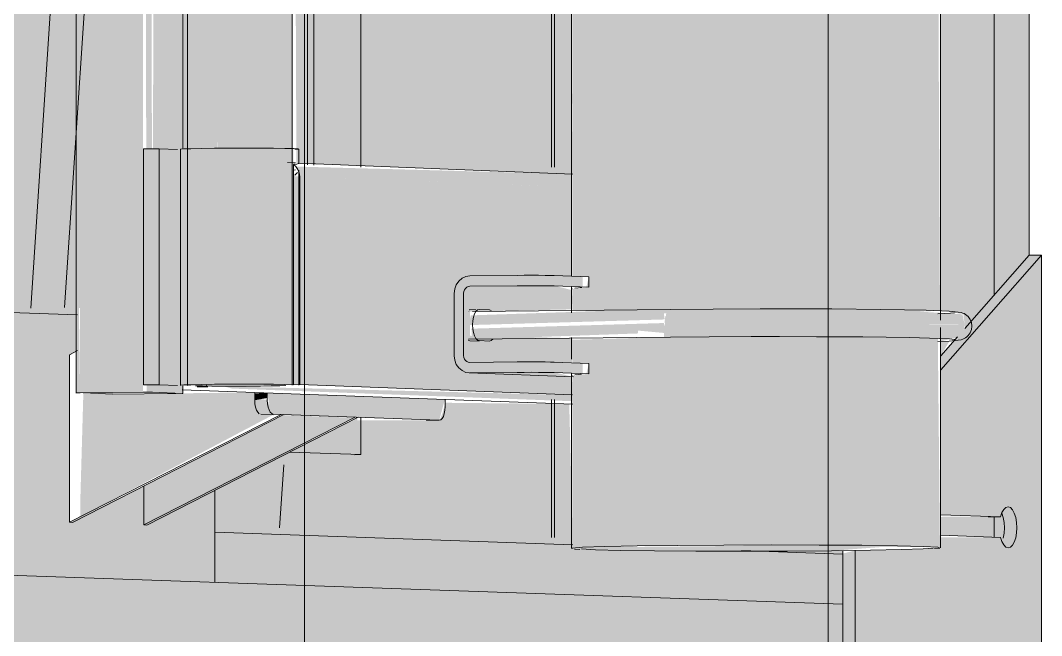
# Model space of a CAD drawing. Header units: inches. Extents: x 31213 to 31218, y -65 to 66.
# Drawn here: x 31217.61121 to 31217.61896, y 66.02039 to 66.02506 of the extents above; entities that cross this region are included whole.
import ezdxf

# ---------------------------------------------------------------- set-up
doc = ezdxf.new("R2010")
doc.units = ezdxf.units.IN
doc.header["$MEASUREMENT"] = 0
for name, color, linetype, lineweight in [('A-GLAZ-CURT', 52, 'Continuous', 9), ('A-WALL-PATT', 111, 'Continuous', 13), ('L-SITE-WALL', 31, 'Continuous', 13), ('Q-SPCQ', 91, 'Continuous', 9), ('S-COLS', 52, 'Continuous', 9)]:
    doc.layers.add(name, color=color, linetype=linetype, lineweight=lineweight)

# ---------------------------------------------------------------- blocks, each defined once
blk = doc.blocks.new('FP_83-Looking South West')
at = {"layer": 'A-WALL-PATT', "lineweight": 9}
for p, q in [((-31660.2250982, 66.0239454), (-31660.2250982, 66.0278516)), ((-31660.2250746, 66.0278505), (-31660.2250746, 66.0239444)), ((-31660.2250982, 66.0211318), (-31660.2250982, 66.0221794)), ((-31660.2250746, 66.0221794), (-31660.2250746, 66.021131))]:
    blk.add_line(p, q, dxfattribs=at)
blk = doc.blocks.new('FP_106-Looking South West')
at = {"layer": 'A-WALL-PATT', "lineweight": 9}
for p, q in [((-31660.2269733, 65.9693662), (-31660.2269733, 66.1530444)), ((-31660.2229961, 65.9695696), (-31660.2229961, 66.1520278))]:
    blk.add_line(p, q, dxfattribs=at)

msp = doc.modelspace()

# ---------------------------------------------------------------- hatches: boundary and pattern name
at = {"layer": 'Q-SPCQ'}
h = msp.add_hatch(color=256, dxfattribs=at)
h.paths.add_polyline_path([(31217.6154, 66.0210498), (31217.615893, 66.0210672), (31217.6162014, 66.0210712), (31217.6162014, 66.0356066), (31217.6154, 66.0356549), (31217.6154097, 66.0297243), (31217.6155257, 66.0297173), (31217.6154989, 66.0296374), (31217.6154, 66.0296225), (31217.6154094, 66.029466), (31217.6161136, 66.0294468), (31217.6161019, 66.0293456), (31217.6160955, 66.0292647), (31217.6154, 66.0292398), (31217.615409, 66.0290662), (31217.6155257, 66.0290604), (31217.6154973, 66.0289792), (31217.6154, 66.0289648), (31217.6154063, 66.0266283), (31217.6156921, 66.0266495), (31217.6158604, 66.0266464), (31217.615893, 66.0266005), (31217.615893, 66.0265111), (31217.6158413, 66.0264518), (31217.6155567, 66.0264352), (31217.6154, 66.026422), (31217.6154023, 66.0231163), (31217.6155257, 66.0231114), (31217.6155059, 66.0230313), (31217.6154, 66.0230193), (31217.615402, 66.0228565), (31217.6161136, 66.0228348), (31217.6161019, 66.0227334), (31217.6160955, 66.0226532), (31217.6154, 66.0226339), (31217.6154016, 66.0224581), (31217.6155257, 66.0224534), (31217.6155059, 66.0223732), (31217.6154, 66.0223616), (31217.6154, 66.0212603)], flags=0)
h.paths.add_polyline_path([(31217.6156556, 66.0386793), (31217.6154782, 66.0400583), (31217.6154, 66.0400322), (31217.6154198, 66.0386948), (31217.6156464, 66.0386799)], flags=0)
h.paths.add_polyline_path([(31217.615496, 66.0401443), (31217.6154744, 66.0403425), (31217.6154, 66.0403198), (31217.6154214, 66.0401494), (31217.6154782, 66.0401455)], flags=0)
h.paths.add_polyline_path([(31217.6154, 66.0405518), (31217.6154501, 66.040566), (31217.6154146, 66.0407074), (31217.6154, 66.0406981), (31217.6154, 66.0405535)], flags=0)
h.paths.add_polyline_path([(31217.6162014, 66.0433084), (31217.6162014, 66.0582067), (31217.6154, 66.0582857), (31217.6154, 66.0506797), (31217.6159997, 66.0451636)], flags=0)
h.paths.add_polyline_path([(31217.6162014, 66.0613871), (31217.6162014, 66.0808069), (31217.6154, 66.0809165), (31217.6154, 66.0670648), (31217.6158604, 66.0671019), (31217.615893, 66.0670576), (31217.615893, 66.0669685), (31217.6158087, 66.0669075), (31217.6156344, 66.0668822), (31217.6154, 66.0668441), (31217.6154, 66.0614704), (31217.6160715, 66.0614006)], flags=0)
h.paths.add_polyline_path([(31217.6162014, 66.0841305), (31217.6162014, 66.0907642), (31217.6154782, 66.0906994), (31217.6154, 66.0906721), (31217.6154, 66.0842447), (31217.6161721, 66.0841347)], flags=0)
h = msp.add_hatch(color=256, dxfattribs=at)
h.paths.add_polyline_path([(31217.6173556, 66.0262072), (31217.6169955, 66.0262072), (31217.6169955, 66.0262819), (31217.6173556, 66.0262819), (31217.6173556, 66.0262121)], flags=0)
h.paths.add_polyline_path([(31217.6174757, 66.0263406), (31217.6176201, 66.0264528), (31217.6175062, 66.0264469), (31217.6174898, 66.0263896)], flags=0)
h.paths.add_polyline_path([(31217.6181927, 66.0210505), (31217.6181766, 66.0226442), (31217.6178694, 66.0226714), (31217.6178741, 66.0227172), (31217.6179376, 66.0227578), (31217.6178744, 66.0228384), (31217.6181927, 66.0228544), (31217.6181766, 66.0261292), (31217.6180361, 66.0261543), (31217.6180361, 66.0261715), (31217.6174156, 66.0262256), (31217.6174716, 66.0263064), (31217.6174596, 66.0263404), (31217.6174036, 66.0263397), (31217.6174036, 66.0264625), (31217.6162014, 66.0264469), (31217.6162014, 66.0210712), (31217.6181766, 66.0210568)], flags=0)
h.paths.add_polyline_path([(31217.6174757, 66.0268152), (31217.617543, 66.0266751), (31217.6175934, 66.0266912), (31217.6174828, 66.0268077)], flags=0)
h.paths.add_polyline_path([(31217.6173556, 66.0268664), (31217.6174596, 66.0268809), (31217.6173867, 66.0269414), (31217.6173556, 66.0269309), (31217.6173556, 66.026868)], flags=0)
h.paths.add_polyline_path([(31217.6162014, 66.0266583), (31217.6174036, 66.026683), (31217.6174036, 66.0268142), (31217.617189, 66.0268432), (31217.6169955, 66.0268664), (31217.6169955, 66.0269409), (31217.617886, 66.0269214), (31217.6180361, 66.0269455), (31217.6180664, 66.0269746), (31217.6181927, 66.0269907), (31217.6181766, 66.0292531), (31217.6178694, 66.0292681), (31217.6178928, 66.0293407), (31217.6179376, 66.0293692), (31217.6178931, 66.0294504), (31217.6181927, 66.0294632), (31217.6181766, 66.0354881), (31217.6162014, 66.0356066), (31217.6162014, 66.026668)], flags=0)
h.paths.add_polyline_path([(31217.6181927, 66.038514), (31217.6181766, 66.0403381), (31217.6178694, 66.0403565), (31217.6178694, 66.0404153), (31217.6179243, 66.0404737), (31217.6178694, 66.0405394), (31217.6181927, 66.0405481), (31217.6181766, 66.058013), (31217.6162014, 66.0582067), (31217.6162014, 66.0433084), (31217.6165505, 66.0399741), (31217.6165505, 66.0386209), (31217.6181807, 66.0385148)], flags=0)
h.paths.add_polyline_path([(31217.6174757, 66.0668401), (31217.617627, 66.0669417), (31217.6175003, 66.066924), (31217.6174878, 66.0668816)], flags=0)
h.paths.add_polyline_path([(31217.6181927, 66.0611812), (31217.6181766, 66.0665874), (31217.6180361, 66.0666136), (31217.6174156, 66.0666433), (31217.6169164, 66.0666807), (31217.6169955, 66.0667045), (31217.6169955, 66.0667723), (31217.6173556, 66.0667723), (31217.6173867, 66.06671), (31217.6174596, 66.0667737), (31217.6174596, 66.0668396), (31217.6174036, 66.0668379), (31217.6173867, 66.0669465), (31217.6162014, 66.0669074), (31217.6162014, 66.0613871), (31217.6181859, 66.0611819)], flags=0)
h.paths.add_polyline_path([(31217.6162014, 66.067118), (31217.6174036, 66.067175), (31217.6173867, 66.0673023), (31217.6169164, 66.0673396), (31217.6169955, 66.0673637), (31217.6169955, 66.0674313), (31217.6173556, 66.0674428), (31217.6173867, 66.0673601), (31217.6174596, 66.0673802), (31217.6174156, 66.067436), (31217.6180361, 66.0673943), (31217.6180664, 66.0674365), (31217.6181927, 66.0674407), (31217.6181605, 66.0805401), (31217.6162014, 66.0808069), (31217.6162014, 66.0671289)], flags=0)
h.paths.add_polyline_path([(31217.6175183, 66.0671596), (31217.6175934, 66.0671827), (31217.6174919, 66.0672557), (31217.6175167, 66.0671654)], flags=0)
h.paths.add_polyline_path([(31217.6176649, 66.0671789), (31217.6176381, 66.0672011), (31217.61764, 66.0671968)], flags=0)
h.paths.add_polyline_path([(31217.6181927, 66.0838484), (31217.6181766, 66.0907023), (31217.6178694, 66.0907492), (31217.6169164, 66.0907791), (31217.6162014, 66.0907642), (31217.6162014, 66.0841305), (31217.6181912, 66.0838486)], flags=0)
h = msp.add_hatch(color=256, dxfattribs=at)
h.paths.add_polyline_path([(31217.6124774, 66.0222877), (31217.6127038, 66.0222942), (31217.6126779, 66.0358178), (31217.6125261, 66.035827), (31217.6124993, 66.0342716), (31217.6124774, 66.0342674), (31217.6124794, 66.0240763)], flags=0)
h.paths.add_polyline_path([(31217.6127038, 66.0388713), (31217.6127038, 66.0415014), (31217.6124774, 66.0414895), (31217.6124993, 66.0397592), (31217.6125261, 66.0397597), (31217.6125468, 66.0388815), (31217.6126918, 66.038872)], flags=0)
h = msp.add_hatch(color=256, dxfattribs=at)
h.paths.add_polyline_path([(31217.6132697, 66.022288), (31217.6132575, 66.0357831), (31217.6127038, 66.0358163), (31217.6127038, 66.0222942), (31217.6132647, 66.0222899)], flags=0)
h.paths.add_polyline_path([(31217.6131768, 66.0414995), (31217.6132647, 66.0398052), (31217.6132697, 66.0398018), (31217.6132647, 66.0414934), (31217.613233, 66.0414967)], flags=0)
h.paths.add_polyline_path([(31217.6132647, 66.0388347), (31217.613233, 66.0397556), (31217.6131768, 66.0414995), (31217.6127038, 66.0415014), (31217.6127038, 66.0388713), (31217.613263, 66.0388349)], flags=0)
h = msp.add_hatch(color=256, dxfattribs=at)
h.paths.add_polyline_path([(31217.6116611, 66.02223), (31217.61214, 66.022235), (31217.61214, 66.0358502), (31217.6116611, 66.035879), (31217.6116611, 66.0242621)], flags=0)
h.paths.add_polyline_path([(31217.61214, 66.0389081), (31217.61214, 66.0397486), (31217.6116611, 66.0397397), (31217.6116611, 66.0389393)], flags=0)
h = msp.add_hatch(color=256, dxfattribs=at)
h.paths.add_polyline_path([(31217.6122106, 66.0222346), (31217.6121805, 66.0358478), (31217.61214, 66.0358502), (31217.612167, 66.0222351), (31217.6122031, 66.0222348)], flags=0)
h.paths.add_polyline_path([(31217.6122106, 66.0389035), (31217.6121805, 66.0397488), (31217.61214, 66.0397486), (31217.612167, 66.0389063), (31217.6122102, 66.0389035)], flags=0)
h = msp.add_hatch(color=256, dxfattribs=at)
h.paths.add_polyline_path([(31217.6188699, 66.0199509), (31217.6188699, 66.0261151), (31217.618605, 66.0261109), (31217.618605, 66.0205836), (31217.606159, 66.0210152), (31217.6061371, 66.0362096), (31217.6058827, 66.0362248), (31217.6058827, 66.0203877), (31217.6171947, 66.0200073)], flags=0)
h.paths.add_polyline_path([(31217.618605, 66.0269828), (31217.6188534, 66.0269922), (31217.6188261, 66.0272953), (31217.6188006, 66.0272953), (31217.6188261, 66.0302462), (31217.6188534, 66.0302493), (31217.6188534, 66.0354498), (31217.618605, 66.0354646), (31217.618605, 66.0269921)], flags=0)
h = msp.add_hatch(color=256, dxfattribs=at)
h.paths.add_polyline_path([(31217.6189646, 66.0199518), (31217.6189646, 66.0232771), (31217.6181986, 66.0224052), (31217.6181986, 66.0213042), (31217.6186534, 66.0212879), (31217.6187108, 66.0213638), (31217.6187576, 66.0213165), (31217.6187748, 66.0211652), (31217.6187279, 66.0210566), (31217.6186777, 66.021074), (31217.6186534, 66.021132), (31217.6181986, 66.0211327), (31217.6181826, 66.0210579), (31217.6180696, 66.0210454), (31217.6175493, 66.0210308), (31217.6175493, 66.0199994)], flags=0)
h.paths.add_polyline_path([(31217.6074497, 66.0203391), (31217.6074497, 66.0220341), (31217.6059788, 66.0237867), (31217.6059788, 66.0203886), (31217.6062493, 66.0203795)], flags=0)
h.paths.add_polyline_path([(31217.6074497, 66.0220341), (31217.6072447, 66.0216739), (31217.6072548, 66.0216173)], flags=0)
h.paths.add_polyline_path([(31217.6062437, 66.0214942), (31217.6061948, 66.0215426), (31217.606177, 66.021697), (31217.6062258, 66.0218079), (31217.6062782, 66.0217901), (31217.6063035, 66.0217309), (31217.6072204, 66.021698), (31217.6074497, 66.0220341), (31217.6072204, 66.0215391), (31217.6063035, 66.0215717), (31217.6062493, 66.0214957)], flags=0)
h.paths.add_polyline_path([(31217.6188533, 66.0342219), (31217.6188217, 66.0354516), (31217.6181986, 66.0354889), (31217.6181986, 66.0350304), (31217.6183034, 66.0349009)], flags=0)
h.paths.add_polyline_path([(31217.6059788, 66.0348305), (31217.6071814, 66.0361472), (31217.6059788, 66.036219)], flags=0)
at = {"layer": 'Q-SPCQ', "transparency": 33554496}
h = msp.add_hatch(color=256, dxfattribs=at)
h.paths.add_polyline_path([(31217.6174552, 66.0206236), (31217.6174552, 66.021032), (31217.6155797, 66.0210388), (31217.6154042, 66.0210746), (31217.6153766, 66.0221453), (31217.6144358, 66.0221548), (31217.6144112, 66.0220688), (31217.6143909, 66.0220221), (31217.6137276, 66.022021), (31217.612145, 66.0212467), (31217.6121426, 66.0215206), (31217.611581, 66.0212466), (31217.611581, 66.0225204), (31217.611633, 66.0225469), (31217.611633, 66.0358815), (31217.6071821, 66.0361474), (31217.6061597, 66.035028), (31217.6061846, 66.0235426), (31217.6074505, 66.0220342), (31217.6074505, 66.0209706), (31217.6173731, 66.0206265)], flags=0)
h.paths.add_polyline_path([(31217.6062444, 66.0214944), (31217.6062932, 66.0215393), (31217.6063042, 66.0215718), (31217.6072455, 66.0215616), (31217.6073035, 66.0216982), (31217.6074505, 66.0220342), (31217.6072211, 66.0216982), (31217.6063042, 66.0217311), (31217.6062444, 66.0218128), (31217.6061956, 66.0217679), (31217.6061777, 66.0216148), (31217.6062303, 66.0214992)], flags=0)
h.paths.add_polyline_path([(31217.6072555, 66.0216175), (31217.6072544, 66.0217326), (31217.6074505, 66.0220342), (31217.6072652, 66.0216381)], flags=0)
h.paths.add_polyline_path([(31217.6132846, 66.0239671), (31217.6133118, 66.0239224), (31217.6133045, 66.0239506), (31217.6132882, 66.0239642)], flags=0)
h.paths.add_polyline_path([(31217.6154042, 66.0238939), (31217.615382, 66.0264274), (31217.6153077, 66.0264327), (31217.6153055, 66.0264551), (31217.6152074, 66.0264692), (31217.6151793, 66.0265415), (31217.6152399, 66.0266056), (31217.6154042, 66.0266317), (31217.6154042, 66.0288843), (31217.6137767, 66.0288926), (31217.6137915, 66.0297341), (31217.6140115, 66.029752), (31217.6132732, 66.0309039), (31217.6133045, 66.0239686), (31217.6135748, 66.0239672), (31217.6151558, 66.0239039)], flags=0)
h.paths.add_polyline_path([(31217.6124446, 66.0240835), (31217.6124803, 66.0240864), (31217.6124623, 66.0321046), (31217.6124446, 66.0320767), (31217.6124446, 66.0240842)], flags=0)
h.paths.add_polyline_path([(31217.6150236, 66.0319675), (31217.6152424, 66.0321065), (31217.6152186, 66.0321516), (31217.6151761, 66.0321651), (31217.6151761, 66.0328063), (31217.6152463, 66.0328312), (31217.6152186, 66.0328976), (31217.6150488, 66.032981), (31217.6151692, 66.0327729), (31217.615166, 66.032152), (31217.6150988, 66.032065)], flags=0)
h.paths.add_polyline_path([(31217.6151478, 66.029726), (31217.6154042, 66.0297523), (31217.6154042, 66.0319471), (31217.6149519, 66.0319664), (31217.6149519, 66.0330153), (31217.6154042, 66.0330165), (31217.6153967, 66.0345131), (31217.6132846, 66.0346352), (31217.6132732, 66.0310988), (31217.6141448, 66.0297391), (31217.6151478, 66.0297309)], flags=0)
h.paths.add_polyline_path([(31217.6124803, 66.0331929), (31217.6124592, 66.0342522), (31217.6124446, 66.0342466), (31217.6124623, 66.0331939)], flags=0)
at = {"layer": 'Q-SPCQ'}
h = msp.add_hatch(color=256, dxfattribs=at)
h.paths.add_polyline_path([(31217.618605, 66.0211337), (31217.6186027, 66.0212898), (31217.6181991, 66.0212879), (31217.6181991, 66.0211482)], flags=0)
h.paths.add_polyline_path([(31217.6181991, 66.0225122), (31217.6182663, 66.0226256), (31217.6181991, 66.0226192)], flags=0)
h.paths.add_polyline_path([(31217.6183814, 66.0227199), (31217.618605, 66.0229746), (31217.618605, 66.0261118), (31217.6181991, 66.026111), (31217.6181991, 66.022855), (31217.6183707, 66.0228284), (31217.6183827, 66.0227265)], flags=0)
h.paths.add_polyline_path([(31217.6181991, 66.0269777), (31217.618605, 66.0269921), (31217.618605, 66.0344099), (31217.6181991, 66.0349011), (31217.6181991, 66.0294641), (31217.6183707, 66.0294358), (31217.6183816, 66.0293287), (31217.6183694, 66.0292667), (31217.6181991, 66.0292249), (31217.6181991, 66.0269922)], flags=0)
for points in [[(31217.612437, 66.0222262), (31217.6124247, 66.0342704), (31217.6122386, 66.0342674), (31217.6122106, 66.0222346), (31217.6124247, 66.0222267)], [(31217.6134359, 66.0239728), (31217.6134359, 66.0284734), (31217.6133883, 66.0284727), (31217.6133925, 66.0239745)], [(31217.6116309, 66.0222291), (31217.6116611, 66.02223), (31217.6116309, 66.0242621)], [(31217.6121426, 66.0222899), (31217.6122624, 66.0222912), (31217.6122624, 66.024085), (31217.6121426, 66.0240837)], [(31217.6126699, 66.022276), (31217.6126624, 66.0222937), (31217.6124495, 66.022293), (31217.6124495, 66.0240775), (31217.6122624, 66.024085), (31217.6122624, 66.0222912), (31217.6126624, 66.0222763)], [(31217.612437, 66.0240825), (31217.6124419, 66.0240851), (31217.612437, 66.0240837)], [(31217.6124494, 66.0222899), (31217.6126811, 66.022295), (31217.6126811, 66.0240892), (31217.6124494, 66.0240775)], [(31217.6154004, 66.0237929), (31217.6154005, 66.0238932), (31217.6133008, 66.0239498), (31217.6133289, 66.0238755), (31217.6150024, 66.0238088)], [(31217.6149815, 66.023044), (31217.6151434, 66.0230444), (31217.6151434, 66.0231235), (31217.6149815, 66.023123)], [(31217.6154781, 66.0230343), (31217.6154781, 66.0231133), (31217.6152632, 66.0231216), (31217.6152632, 66.0230426)], [(31217.6154003, 66.0229552), (31217.6154003, 66.0229689), (31217.6152784, 66.0229599)], [(31217.6126854, 66.020789), (31217.6126616, 66.0214777), (31217.6121449, 66.0212467), (31217.612125, 66.0215117), (31217.6115809, 66.0212466), (31217.6115809, 66.0225203), (31217.6116329, 66.0225469), (31217.6116329, 66.0228222), (31217.6111289, 66.0228413), (31217.6110611, 66.0226862), (31217.6110619, 66.0208453), (31217.6126846, 66.020789)], [(31217.6146139, 66.022848), (31217.6146256, 66.0228613), (31217.6146129, 66.0228512)], [(31217.6146153, 66.0227449), (31217.6161018, 66.022788), (31217.6160954, 66.0228344), (31217.615893, 66.0228617), (31217.6146285, 66.0228189), (31217.6146156, 66.0227505)], [(31217.6183801, 66.0227452), (31217.6183641, 66.0228272), (31217.6180828, 66.0228447), (31217.6175992, 66.0228588), (31217.6173022, 66.0228616), (31217.6161063, 66.0228132), (31217.6161003, 66.0227608), (31217.6182596, 66.0227498)], [(31217.6146603, 66.0226379), (31217.6159001, 66.0226815), (31217.6159002, 66.0227032), (31217.6160954, 66.0226854), (31217.6160954, 66.0226531), (31217.6161228, 66.0226686), (31217.6160954, 66.0227607), (31217.6146336, 66.0227178), (31217.6146378, 66.0226529), (31217.6146579, 66.0226387)], [(31217.6181929, 66.0226212), (31217.6183628, 66.022658), (31217.6183801, 66.0227452), (31217.6171889, 66.0227647), (31217.6161018, 66.0227334), (31217.6161228, 66.0226686), (31217.6181929, 66.0226437)], [(31217.6149815, 66.0223856), (31217.6151434, 66.022386), (31217.6151434, 66.022465), (31217.6149815, 66.0224646)], [(31217.6154781, 66.0223762), (31217.6154781, 66.0224551), (31217.6152632, 66.0224632), (31217.6152632, 66.0223842)], [(31217.6154003, 66.0224683), (31217.6154003, 66.0224819), (31217.6152638, 66.0224735)], [(31217.6126321, 66.022281), (31217.6126168, 66.022293), (31217.6126168, 66.0222812)], [(31217.6154015, 66.0221666), (31217.6154015, 66.0222134), (31217.6127487, 66.0222803), (31217.6128144, 66.0222627), (31217.6150035, 66.0221814)], [(31217.6130545, 66.0222811), (31217.6132961, 66.0222921), (31217.6132648, 66.0222899), (31217.6130545, 66.0222943)], [(31217.611663, 66.0212884), (31217.6131287, 66.0220637), (31217.6131287, 66.0220682), (31217.6130836, 66.0221751), (31217.612988, 66.0221915), (31217.612988, 66.0222336), (31217.6123908, 66.0222261), (31217.6116856, 66.0222211), (31217.611663, 66.0214259)], [(31217.6119103, 66.0222207), (31217.6119103, 66.0222326), (31217.6116837, 66.0222291)], [(31217.6129876, 66.0221741), (31217.6130832, 66.0221914), (31217.6130832, 66.0222299), (31217.6129876, 66.0222267), (31217.6129876, 66.0221779)], [(31217.6143888, 66.0220217), (31217.6144319, 66.0221799), (31217.6130832, 66.0222299), (31217.6131001, 66.022135), (31217.6131283, 66.0220682)], [(31217.6121842, 66.0212467), (31217.6137417, 66.0220411), (31217.6132019, 66.0220611), (31217.6121449, 66.0215218), (31217.6121449, 66.0212467)], [(31217.6166811, 66.0210267), (31217.6173677, 66.02103), (31217.6173677, 66.0210734), (31217.615469, 66.0210554), (31217.6155757, 66.0210381), (31217.6165516, 66.0210269)], [(31217.6173677, 66.02103), (31217.6178702, 66.0210678), (31217.6173677, 66.0210717)], [(31217.6175493, 66.0206202), (31217.6175493, 66.0210331), (31217.6174544, 66.0210088), (31217.6174544, 66.0206235)]]:
    msp.add_hatch(color=256, dxfattribs=at).paths.add_polyline_path(points, flags=0)
h = msp.add_hatch(color=256, dxfattribs=at)
h.paths.add_polyline_path([(31217.6174553, 66.0206236), (31217.6174553, 66.0210037), (31217.6126857, 66.0211722), (31217.6126857, 66.0207891), (31217.6171955, 66.0206327)], flags=0)
h.paths.add_polyline_path([(31217.6109658, 66.0208487), (31217.6109658, 66.0212329), (31217.6074506, 66.0213571), (31217.6074506, 66.0209706), (31217.6106282, 66.0208604)], flags=0)
h.paths.add_polyline_path([(31217.6137946, 66.0217607), (31217.6137662, 66.0220406), (31217.6132554, 66.0217803), (31217.6133956, 66.0217752)], flags=0)
h.paths.add_polyline_path([(31217.6109658, 66.0218636), (31217.6109658, 66.0226852), (31217.6109658, 66.0227045), (31217.6098252, 66.0227476), (31217.6098252, 66.0286451), (31217.6116331, 66.0285591), (31217.6116331, 66.0293991), (31217.6094618, 66.0295054), (31217.6094618, 66.0219183), (31217.6106282, 66.0218759)], flags=0)
h.paths.add_polyline_path([(31217.6137946, 66.0239584), (31217.6137768, 66.0292941), (31217.6132734, 66.0292912), (31217.6132734, 66.0284811), (31217.6134359, 66.0284734), (31217.6134359, 66.0239728), (31217.6135749, 66.0239672)], flags=0)
h.paths.add_polyline_path([(31217.6124804, 66.0285188), (31217.6124804, 66.0293576), (31217.6124448, 66.0293278), (31217.6124448, 66.0285205)], flags=0)
h = msp.add_hatch(color=256, dxfattribs=at)
h.paths.add_polyline_path([(31217.613324, 66.0222886), (31217.6133135, 66.0222909), (31217.6133135, 66.0222904)], flags=0)
h.paths.add_polyline_path([(31217.6132809, 66.0222921), (31217.613324, 66.0222926), (31217.6132931, 66.0238849), (31217.6132809, 66.023875), (31217.6132809, 66.024086), (31217.6126811, 66.0240892), (31217.6126811, 66.022295), (31217.6132173, 66.0222938)], flags=0)
h = msp.add_hatch(color=256, dxfattribs=at)
h.paths.add_polyline_path([(31217.6132809, 66.0222921), (31217.6133289, 66.0222926), (31217.6133289, 66.0238755), (31217.6132809, 66.023875)], flags=0)
h.paths.add_polyline_path([(31217.6130257, 66.0239249), (31217.613233, 66.0239272), (31217.613233, 66.02398), (31217.6130257, 66.0239629)], flags=0)
h = msp.add_hatch(color=256, dxfattribs=at)
h.paths.add_polyline_path([(31217.6146225, 66.0223819), (31217.6146225, 66.0224608), (31217.6151441, 66.0224651), (31217.6151441, 66.0223862), (31217.6147848, 66.0223836)], flags=0)
h.paths.add_polyline_path([(31217.6146225, 66.0230401), (31217.6146225, 66.0231191), (31217.6151441, 66.0231236), (31217.6151441, 66.0230446), (31217.6148521, 66.0230427)], flags=0)
h.paths.add_polyline_path([(31217.6154004, 66.0222155), (31217.6153982, 66.0223528), (31217.6152639, 66.0223868), (31217.6152639, 66.0224634), (31217.6154004, 66.0224634), (31217.6154004, 66.0226459), (31217.6146225, 66.0226659), (31217.6146225, 66.0228481), (31217.6154004, 66.0228646), (31217.6153982, 66.0230102), (31217.6152639, 66.0230452), (31217.6152639, 66.0231217), (31217.6154004, 66.0231218), (31217.6154004, 66.0237929), (31217.6133289, 66.0238755), (31217.6133289, 66.0222926), (31217.6150024, 66.0222303)], flags=0)
h = msp.add_hatch(color=256, dxfattribs=at)
h.paths.add_polyline_path([(31217.6181986, 66.0224052), (31217.6186049, 66.0228677), (31217.618605, 66.0229746), (31217.6181987, 66.0225121)], flags=0)
h.paths.add_polyline_path([(31217.6188698, 66.0231692), (31217.6189646, 66.0232771), (31217.6188699, 66.0232761)], flags=0)
h = msp.add_hatch(color=256, dxfattribs=at)
h.paths.add_polyline_path([(31217.6146224, 66.0223818), (31217.6149815, 66.0223856), (31217.6149815, 66.0224646), (31217.6146224, 66.0224608)], flags=0)
h.paths.add_polyline_path([(31217.6146224, 66.0230401), (31217.6149815, 66.023044), (31217.6149815, 66.023123), (31217.6146224, 66.0231191)], flags=0)
h = msp.add_hatch(color=256, dxfattribs=at)
h.paths.add_polyline_path([(31217.6145745, 66.022513), (31217.6146224, 66.0227135), (31217.6145745, 66.0227135)], flags=0)
h.paths.add_polyline_path([(31217.6145745, 66.022513), (31217.6147715, 66.022624), (31217.6146927, 66.022627)], flags=0)
h.paths.add_polyline_path([(31217.6154003, 66.0224819), (31217.6154003, 66.0226459), (31217.6147767, 66.0226232), (31217.6145745, 66.022513), (31217.6150023, 66.0224969)], flags=0)
h.paths.add_polyline_path([(31217.6145745, 66.0229869), (31217.6147911, 66.0228499), (31217.6154003, 66.0228863), (31217.6154003, 66.0229552), (31217.6146224, 66.0229851)], flags=0)
h.paths.add_polyline_path([(31217.6145745, 66.0229869), (31217.6146927, 66.0228639), (31217.6147715, 66.0228609), (31217.6146224, 66.0229563)], flags=0)
h.paths.add_polyline_path([(31217.6146224, 66.022788), (31217.6146224, 66.022817), (31217.6145745, 66.0229869), (31217.6145745, 66.022788)], flags=0)
at = {"layer": 'S-COLS'}
h = msp.add_hatch(color=256, dxfattribs=at)
h.paths.add_polyline_path([(31217.6096081, 66.0213308), (31217.6093646, 66.0215967), (31217.6092118, 66.0213448), (31217.6095941, 66.0213312)], flags=0)
h.paths.add_polyline_path([(31217.6081543, 66.0228353), (31217.6096361, 66.0228767), (31217.6096361, 66.0289725), (31217.6063785, 66.0291297), (31217.6063785, 66.028882), (31217.6067013, 66.0288848), (31217.6067013, 66.0284265), (31217.6068374, 66.0284201), (31217.6068374, 66.0279321), (31217.6068806, 66.0279301), (31217.6068806, 66.0278513), (31217.6068374, 66.0278325), (31217.6068374, 66.0258939), (31217.6068032, 66.0258939), (31217.6068032, 66.0231129), (31217.6070176, 66.0228571), (31217.6079743, 66.0228428)], flags=0)
h.paths.add_polyline_path([(31217.6100479, 66.0228666), (31217.6112876, 66.0228862), (31217.6116673, 66.0286212), (31217.6100479, 66.0286986), (31217.6100479, 66.0228741)], flags=0)
h.paths.add_polyline_path([(31217.6118577, 66.0357032), (31217.6118577, 66.0359517), (31217.610374, 66.0360409), (31217.6105399, 66.0357819), (31217.611656, 66.0357153)], flags=0)
h.paths.add_polyline_path([(31217.6104101, 66.0357896), (31217.6102442, 66.0360487), (31217.6074021, 66.0362195), (31217.6071853, 66.0359821), (31217.6086603, 66.0358941)], flags=0)
msp.add_hatch(color=256, dxfattribs=at).paths.add_polyline_path([(31217.6113467, 66.0228722), (31217.6113658, 66.0228856), (31217.6115435, 66.0228861), (31217.6118572, 66.0276241), (31217.6118572, 66.028612), (31217.6116661, 66.02861), (31217.6113009, 66.022874)], flags=0)
h = msp.add_hatch(color=256, dxfattribs=at)
h.paths.add_polyline_path([(31217.6131762, 66.0212041), (31217.6132079, 66.0216829), (31217.6129116, 66.0215318), (31217.6129116, 66.0212135), (31217.6130434, 66.0212088)], flags=0)
h.paths.add_polyline_path([(31217.6118574, 66.0228668), (31217.6118572, 66.0276241), (31217.611543, 66.0228788), (31217.6118053, 66.0228688)], flags=0)
h.paths.add_polyline_path([(31217.6126702, 66.0241305), (31217.612706, 66.0241335), (31217.6127058, 66.0285715), (31217.6126701, 66.0285732), (31217.6126702, 66.0241313)], flags=0)
h.paths.add_polyline_path([(31217.6135001, 66.0260916), (31217.6136151, 66.0278274), (31217.6136017, 66.0285288), (31217.6135, 66.0285281), (31217.6135, 66.0281566)], flags=0)

# ---------------------------------------------------------------- linework, layer by layer
at = {"layer": 'Q-SPCQ'}
for p, q in [((31217.6116307, 66.022229), (31217.6116307, 66.0358808)), ((31217.6124759, 66.0222871), (31217.6124759, 66.03583)), ((31217.6132708, 66.0357822), (31217.6132708, 66.0222885)), ((31217.6124421, 66.0342648), (31217.6124421, 66.024083)), ((31217.6137946, 66.0239448), (31217.6137946, 66.0288929)), ((31217.6137946, 66.0239448), (31217.6137946, 66.0288929)), ((31217.6133883, 66.0284727), (31217.6133883, 66.0239626)), ((31217.6133883, 66.0239626), (31217.6133883, 66.0284727)), ((31217.6134359, 66.0284734), (31217.6134359, 66.0239605)), ((31217.6134359, 66.0284734), (31217.6134359, 66.0239605)), ((31217.6153947, 66.0231165), (31217.6153947, 66.0264813)), ((31217.6181977, 66.0261332), (31217.6181977, 66.0227825)), ((31217.618605, 66.0261156), (31217.618605, 66.0229746)), ((31217.6188699, 66.0232761), (31217.6188699, 66.0261189)), ((31217.6121426, 66.0240837), (31217.6122624, 66.024085)), ((31217.6121426, 66.0222899), (31217.6121426, 66.0240837)), ((31217.6122624, 66.024085), (31217.6124017, 66.0240794)), ((31217.6122624, 66.024085), (31217.6122624, 66.0222912)), ((31217.6124229, 66.022287), (31217.6124229, 66.0240805)), ((31217.6132961, 66.0240815), (31217.6132907, 66.0240837)), ((31217.6133238, 66.0240823), (31217.6133238, 66.0239758)), ((31217.6132373, 66.0239799), (31217.6132942, 66.0239776)), ((31217.613283, 66.023977), (31217.613296, 66.0239775)), ((31217.613296, 66.0239775), (31217.6132923, 66.0239754)), ((31217.6133237, 66.0239764), (31217.6154035, 66.0238931)), ((31217.6132809, 66.0239664), (31217.6132809, 66.023875)), ((31217.613296, 66.0239247), (31217.613283, 66.0239223)), ((31217.6132975, 66.023924), (31217.613296, 66.0239247)), ((31217.6133238, 66.023923), (31217.6133238, 66.0222886)), ((31217.6132809, 66.023875), (31217.6132809, 66.0222921)), ((31217.6133289, 66.0222926), (31217.6133289, 66.0238755)), ((31217.6189646, 66.0232771), (31217.6181986, 66.0224052)), ((31217.6183812, 66.0227198), (31217.6188699, 66.0232761)), ((31217.6188699, 66.0232761), (31217.6189646, 66.0232771)), ((31217.6189646, 66.0199518), (31217.6189646, 66.0232771)), ((31217.6149815, 66.023123), (31217.6146224, 66.0231191)), ((31217.6152632, 66.0231216), (31217.6155257, 66.0231114)), ((31217.6146224, 66.0230401), (31217.6149815, 66.023044)), ((31217.6155257, 66.0230325), (31217.6152632, 66.0230426)), ((31217.6155257, 66.0230325), (31217.6155257, 66.0231114)), ((31217.6145027, 66.0229862), (31217.6145027, 66.0225122)), ((31217.6145745, 66.022513), (31217.6145745, 66.0229869)), ((31217.6153947, 66.0228371), (31217.6153947, 66.0230356)), ((31217.6153979, 66.0230193), (31217.6153951, 66.023021)), ((31217.615419, 66.0230259), (31217.6154727, 66.0230299)), ((31217.6116425, 66.0228218), (31217.6111289, 66.0228413)), ((31217.6146209, 66.0228632), (31217.6146198, 66.0228632)), ((31217.614666, 66.0228614), (31217.6146209, 66.0228632)), ((31217.6146411, 66.0228483), (31217.6161442, 66.0228644)), ((31217.6146927, 66.0228639), (31217.6147715, 66.0228609)), ((31217.6147715, 66.0228609), (31217.6147846, 66.0228564)), ((31217.6161461, 66.0226536), (31217.6146104, 66.0226373)), ((31217.6153947, 66.0224863), (31217.6153947, 66.0226499)), ((31217.6181977, 66.0227258), (31217.6181977, 66.0210526)), ((31217.6181987, 66.0225121), (31217.6183247, 66.0226556)), ((31217.6146078, 66.0226308), (31217.6146209, 66.0226262)), ((31217.6146209, 66.0226262), (31217.6146928, 66.0226235)), ((31217.6147715, 66.022624), (31217.6146927, 66.022627)), ((31217.6116422, 66.0225517), (31217.6115809, 66.0225203)), ((31217.6115809, 66.0225203), (31217.6115809, 66.0212466)), ((31217.6146224, 66.0224608), (31217.6149815, 66.0224646)), ((31217.6152632, 66.0224632), (31217.6155257, 66.0224534)), ((31217.6155257, 66.0223744), (31217.6155257, 66.0224534)), ((31217.6154088, 66.0223522), (31217.6146169, 66.0223819)), ((31217.6149815, 66.0223856), (31217.6146224, 66.0223818)), ((31217.6155257, 66.0223744), (31217.6152632, 66.0223842)), ((31217.6153947, 66.0210477), (31217.6153947, 66.0223774)), ((31217.6153979, 66.0223616), (31217.6153951, 66.0223632)), ((31217.615419, 66.0223681), (31217.615471, 66.0223718)), ((31217.6122624, 66.0222912), (31217.6121426, 66.0222899)), ((31217.6124017, 66.022286), (31217.6122624, 66.0222912)), ((31217.6124421, 66.0222845), (31217.6124421, 66.0222258)), ((31217.6125502, 66.0222748), (31217.6126322, 66.0222756)), ((31217.6132809, 66.0222921), (31217.6133289, 66.0222926)), ((31217.6154017, 66.0222154), (31217.6133289, 66.0222926)), ((31217.61214, 66.022235), (31217.6116611, 66.02223)), ((31217.6119103, 66.0222207), (31217.6116837, 66.0222291)), ((31217.6123891, 66.0222257), (31217.6119103, 66.0222207)), ((31217.612437, 66.0222262), (31217.6122106, 66.0222346)), ((31217.6154031, 66.0221438), (31217.6124375, 66.0222538)), ((31217.6129876, 66.0221741), (31217.6129876, 66.0222267)), ((31217.6130832, 66.0222277), (31217.6130832, 66.0221751)), ((31217.6144337, 66.0221251), (31217.6144337, 66.0221776)), ((31217.6115809, 66.0212466), (31217.6131871, 66.0220661)), ((31217.6132096, 66.0220652), (31217.6116035, 66.0212458)), ((31217.6121449, 66.0212266), (31217.61375, 66.0220453)), ((31217.6137725, 66.0220445), (31217.6121675, 66.0212258)), ((31217.6131284, 66.0220637), (31217.6130327, 66.0220672)), ((31217.6131283, 66.0220682), (31217.6143888, 66.0220217)), ((31217.6137946, 66.0217607), (31217.6137946, 66.0220441)), ((31217.6137946, 66.0217607), (31217.6137946, 66.0220441)), ((31217.6142943, 66.0220207), (31217.6142934, 66.0220207)), ((31217.6143896, 66.0220217), (31217.6142942, 66.0220207)), ((31217.6132554, 66.0217803), (31217.6137946, 66.0217607)), ((31217.6132554, 66.0217803), (31217.6137946, 66.0217607)), ((31217.6137946, 66.0217607), (31217.6137471, 66.0217602)), ((31217.6137471, 66.0217602), (31217.6137946, 66.0217607)), ((31217.6121449, 66.0215218), (31217.6121449, 66.0212266)), ((31217.6126854, 66.020789), (31217.6126854, 66.0214898)), ((31217.6181986, 66.0213042), (31217.6186534, 66.0212879)), ((31217.6186534, 66.0212879), (31217.6185587, 66.021287)), ((31217.618605, 66.0212897), (31217.618605, 66.0211337)), ((31217.6115809, 66.0212466), (31217.6116035, 66.0212458)), ((31217.6121449, 66.0212266), (31217.6121675, 66.0212258)), ((31217.6154044, 66.0210761), (31217.6126857, 66.0211722)), ((31217.6154044, 66.0210761), (31217.6126857, 66.0211722)), ((31217.6186534, 66.021132), (31217.6181986, 66.0211482)), ((31217.6154169, 66.0210435), (31217.6154578, 66.0210407)), ((31217.6174553, 66.0210037), (31217.616686, 66.0210309)), ((31217.6174553, 66.0210037), (31217.616686, 66.0210309)), ((31217.6174544, 66.0200084), (31217.6174544, 66.0210319)), ((31217.6175493, 66.0210331), (31217.6175493, 66.0199994)), ((31217.6174544, 66.0206235), (31217.6074498, 66.0209705))]:
    msp.add_line(p, q, dxfattribs=at)
for points in [[(31217.6124231, 66.0240806, 0), (31217.6124246, 66.0240813, 0), (31217.6124494, 66.0240836, 0), (31217.6125032, 66.0240858, 0), (31217.6125822, 66.0240877, 0), (31217.6126811, 66.0240892, 0)], [(31217.6126811, 66.0240892, 0), (31217.6127931, 66.0240901, 0), (31217.6129106, 66.0240904, 0), (31217.6130256, 66.0240902, 0), (31217.6131302, 66.0240893, 0), (31217.6132173, 66.0240879, 0), (31217.6132809, 66.024086, 0), (31217.6133168, 66.0240839, 0), (31217.6133225, 66.0240816, 0), (31217.6132975, 66.0240792, 0)], [(31217.6133235, 66.0239764, 0), (31217.6133211, 66.0239737, 0), (31217.6133068, 66.0239683, 0), (31217.6132809, 66.0239664, 0)], [(31217.6133289, 66.0238755, 0), (31217.6133256, 66.0239028, 0), (31217.613316, 66.0239281, 0), (31217.6133008, 66.0239498, 0), (31217.6132809, 66.0239664, 0)], [(31217.6132931, 66.0238849, 0), (31217.6133034, 66.0238945, 0), (31217.6133117, 66.0239035, 0)], [(31217.6146224, 66.0231191, 0), (31217.6145914, 66.0231143, 0), (31217.6145625, 66.0231008, 0), (31217.6145377, 66.0230796, 0), (31217.6145187, 66.0230522, 0), (31217.6145067, 66.0230203, 0), (31217.6145027, 66.0229862, 0)], [(31217.6149815, 66.023123, 0), (31217.6150342, 66.0231234, 0), (31217.6150894, 66.0231236, 0), (31217.6151434, 66.0231235, 0), (31217.6151925, 66.0231231, 0), (31217.6152333, 66.0231224, 0), (31217.6152632, 66.0231216, 0)], [(31217.6145745, 66.0229869, 0), (31217.6145761, 66.0230006, 0), (31217.6145809, 66.0230133, 0), (31217.6145885, 66.0230243, 0), (31217.6145984, 66.0230328, 0), (31217.61461, 66.0230382, 0), (31217.6146224, 66.0230401, 0)], [(31217.6152632, 66.0230426, 0), (31217.6152333, 66.0230434, 0), (31217.6151925, 66.0230441, 0), (31217.6151434, 66.0230444, 0), (31217.6150894, 66.0230446, 0), (31217.6150342, 66.0230444, 0), (31217.6149815, 66.023044, 0)], [(31217.6146927, 66.022627, 0), (31217.6146796, 66.0226315, 0), (31217.6146674, 66.0226438, 0), (31217.6146569, 66.022663, 0), (31217.6146488, 66.0226879, 0), (31217.6146438, 66.0227167, 0), (31217.614642, 66.0227474, 0), (31217.6146438, 66.022778, 0), (31217.6146488, 66.0228064, 0), (31217.6146569, 66.0228306, 0), (31217.6146674, 66.022849, 0), (31217.6146796, 66.0228604, 0), (31217.6146927, 66.0228639, 0)], [(31217.6184357, 66.0227372, 0), (31217.6184324, 66.0227636, 0), (31217.6184225, 66.0227882, 0), (31217.6184071, 66.0228093, 0), (31217.6183977, 66.0228182, 0), (31217.6183874, 66.0228258, 0), (31217.6183767, 66.022832, 0), (31217.6183657, 66.0228368, 0), (31217.6183546, 66.0228404, 0), (31217.6182626, 66.0228509, 0), (31217.6180885, 66.0228575, 0), (31217.6179222, 66.0228612, 0), (31217.6177423, 66.022864, 0), (31217.6173702, 66.0228674, 0), (31217.6170633, 66.0228684, 0), (31217.6168263, 66.0228684, 0), (31217.6164698, 66.0228671, 0), (31217.6161442, 66.0228644, 0)], [(31217.6183031, 66.0228376, 0), (31217.6183014, 66.0228373, 0), (31217.6182736, 66.0228347, 0), (31217.6181768, 66.0228298, 0)], [(31217.6184357, 66.0227372, 0), (31217.6184324, 66.0227108, 0), (31217.6184226, 66.0226862, 0), (31217.6184072, 66.022665, 0), (31217.6183977, 66.022656, 0), (31217.6183874, 66.0226484, 0), (31217.6183767, 66.0226422, 0), (31217.6183658, 66.0226373, 0), (31217.6183547, 66.0226337, 0), (31217.6182636, 66.0226231, 0), (31217.6181768, 66.0226192, 0)], [(31217.6183031, 66.0226364, 0), (31217.6183014, 66.0226363, 0), (31217.6182664, 66.0226396, 0), (31217.6181143, 66.022646, 0), (31217.617962, 66.0226497, 0), (31217.6177843, 66.0226527, 0), (31217.6176069, 66.0226547, 0), (31217.6172558, 66.0226571, 0), (31217.6169744, 66.0226577, 0), (31217.6167595, 66.0226575, 0), (31217.616439, 66.0226561, 0), (31217.6161461, 66.0226536, 0)], [(31217.6147968, 66.0226389, 0), (31217.6147846, 66.0226275, 0), (31217.6147715, 66.022624, 0)], [(31217.6145027, 66.0225122, 0), (31217.6145067, 66.0224782, 0), (31217.6145187, 66.0224466, 0), (31217.6145377, 66.0224195, 0), (31217.6145625, 66.0223988, 0), (31217.6145914, 66.022386, 0), (31217.614617, 66.0223819, 0)], [(31217.6146224, 66.0224608, 0), (31217.61461, 66.0224625, 0), (31217.6145984, 66.0224676, 0), (31217.6145885, 66.0224759, 0), (31217.6145809, 66.0224867, 0), (31217.6145761, 66.0224994, 0), (31217.6145745, 66.022513, 0)], [(31217.6149815, 66.0224646, 0), (31217.6150342, 66.022465, 0), (31217.6150894, 66.0224652, 0), (31217.6151434, 66.022465, 0), (31217.6151925, 66.0224647, 0), (31217.6152333, 66.022464, 0), (31217.6152632, 66.0224632, 0)], [(31217.6152632, 66.0223842, 0), (31217.6152333, 66.022385, 0), (31217.6151925, 66.0223857, 0), (31217.6151434, 66.022386, 0), (31217.6150894, 66.0223862, 0), (31217.6150342, 66.022386, 0), (31217.6149815, 66.0223856, 0)], [(31217.6126811, 66.022295, 0), (31217.6125822, 66.0222937, 0), (31217.6125032, 66.0222919, 0), (31217.6124494, 66.0222899, 0), (31217.6124246, 66.0222877, 0), (31217.6124231, 66.0222871, 0)], [(31217.6130319, 66.022282, 0), (31217.6129397, 66.0222813, 0), (31217.612843, 66.022281, 0), (31217.6127484, 66.0222812, 0), (31217.6126623, 66.0222819, 0), (31217.6125905, 66.0222829, 0), (31217.6125381, 66.0222843, 0)], [(31217.6132809, 66.0222921, 0), (31217.6132173, 66.0222938, 0), (31217.6131302, 66.0222951, 0), (31217.6130256, 66.0222959, 0), (31217.6129106, 66.0222962, 0), (31217.6127931, 66.0222959, 0), (31217.6126811, 66.022295, 0)], [(31217.6132227, 66.0222862, 0), (31217.6131784, 66.0222845, 0), (31217.6131133, 66.0222831, 0), (31217.6130319, 66.022282, 0)], [(31217.6116611, 66.02223, 0), (31217.6116494, 66.0222298, 0), (31217.6116402, 66.0222296, 0), (31217.6116338, 66.0222294, 0), (31217.6116309, 66.0222291, 0), (31217.6116308, 66.022229, 0)], [(31217.6122106, 66.0222346, 0), (31217.6122031, 66.0222348, 0), (31217.6121928, 66.022235, 0), (31217.6121805, 66.0222351, 0), (31217.612167, 66.0222351, 0), (31217.6121532, 66.0222351, 0), (31217.61214, 66.022235, 0)], [(31217.6124419, 66.0222258, 0), (31217.6124413, 66.022226, 0), (31217.612437, 66.0222262, 0)], [(31217.613021, 66.0220712, 0), (31217.6130101, 66.0220821, 0), (31217.6130008, 66.0220992, 0), (31217.6129936, 66.0221212, 0), (31217.6129891, 66.0221468, 0), (31217.6129876, 66.0221741, 0)], [(31217.6130832, 66.0221751, 0), (31217.6130847, 66.0221478, 0), (31217.6130892, 66.0221222, 0), (31217.6130964, 66.0221002, 0), (31217.6131057, 66.0220831, 0), (31217.6131166, 66.0220722, 0), (31217.6131283, 66.0220682, 0)], [(31217.6143888, 66.0220217, 0), (31217.6144004, 66.0220249, 0), (31217.6144113, 66.022035, 0), (31217.6144206, 66.0220513, 0), (31217.6144277, 66.0220728, 0), (31217.6144322, 66.0220979, 0), (31217.6144337, 66.0221251, 0)], [(31217.6186534, 66.0212879, 0), (31217.6186639, 66.0213198, 0), (31217.6186777, 66.0213441, 0), (31217.6186936, 66.0213591, 0), (31217.6187108, 66.0213638, 0), (31217.6187279, 66.0213579, 0), (31217.6187439, 66.0213417, 0), (31217.6187576, 66.0213165, 0), (31217.6187681, 66.0212838, 0), (31217.6187748, 66.021246, 0), (31217.618777, 66.0212055, 0), (31217.6187748, 66.0211652, 0), (31217.6187681, 66.0211279, 0), (31217.6187576, 66.021096, 0), (31217.6187439, 66.0210717, 0), (31217.6187279, 66.0210566, 0), (31217.6187108, 66.0210519, 0), (31217.6186936, 66.0210579, 0), (31217.6186777, 66.021074, 0), (31217.6186639, 66.0210993, 0), (31217.6186534, 66.021132, 0)], [(31217.6186735, 66.0211269, 0), (31217.6186801, 66.0211643, 0), (31217.6186823, 66.0212046, 0), (31217.6186801, 66.021245, 0), (31217.6186735, 66.0212829, 0), (31217.6186629, 66.0213155, 0)], [(31217.6162014, 66.0210712, 0), (31217.615893, 66.0210672, 0), (31217.6156464, 66.0210621, 0), (31217.6154782, 66.0210562, 0), (31217.6154, 66.0210498, 0), (31217.6153951, 66.0210478, 0)], [(31217.6173677, 66.02103, 0), (31217.6170324, 66.0210275, 0), (31217.6166811, 66.0210267, 0), (31217.6163376, 66.0210274, 0), (31217.6160253, 66.0210296, 0), (31217.6157654, 66.0210333, 0), (31217.6155757, 66.0210381, 0), (31217.615469, 66.0210438, 0)], [(31217.6181503, 66.0210463, 0), (31217.6181927, 66.0210505, 0), (31217.6181766, 66.0210568, 0), (31217.6180664, 66.0210627, 0), (31217.6178694, 66.0210677, 0), (31217.6175992, 66.0210715, 0), (31217.6172741, 66.0210739, 0), (31217.6169164, 66.0210747, 0), (31217.6165505, 66.0210737, 0), (31217.6162014, 66.0210712, 0)], [(31217.61814, 66.0210505, 0), (31217.618064, 66.0210444, 0), (31217.6179017, 66.0210387, 0), (31217.6176642, 66.0210338, 0), (31217.6173677, 66.02103, 0)]]:
    msp.add_polyline3d(points, dxfattribs=at)
at = {"layer": 'S-COLS'}
for p, q in [((31217.611667, 66.028624), (31217.6112863, 66.0228746)), ((31217.611543, 66.0228788), (31217.6118572, 66.0276241)), ((31217.6131762, 66.0212041), (31217.6132079, 66.0216829))]:
    msp.add_line(p, q, dxfattribs=at)

# ---------------------------------------------------------------- block references
at = {"layer": 'A-GLAZ-CURT'}
msp.add_blockref('FP_106-Looking South West', (62877.8403389, 0), dxfattribs=at)
at = {"layer": 'L-SITE-WALL', "lineweight": 9}
msp.add_blockref('FP_83-Looking South West', (62877.8403389, 0), dxfattribs=at)

doc.saveas('drawing.dxf')
